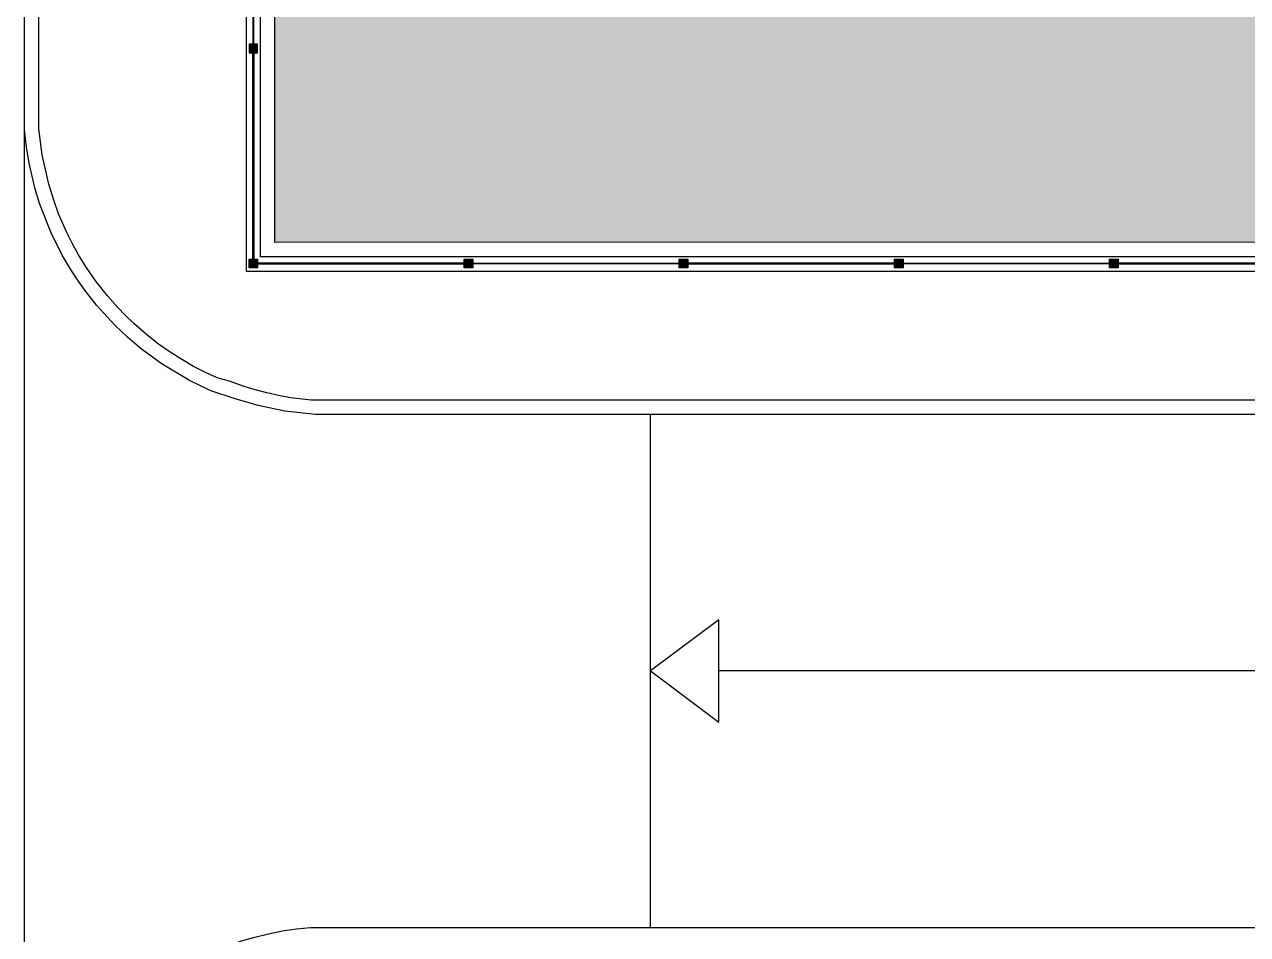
# Model space of a CAD drawing. Header units: millimetres. Extents: x -129 to 3172, y -143 to 919.
# Drawn here: x -61.63 to -44.57, y -15.5 to -2.81 of the extents above; entities that cross this region are included whole.
import ezdxf

# ---------------------------------------------------------------- set-up
doc = ezdxf.new("R2010")
doc.units = ezdxf.units.MM
doc.header["$LTSCALE"] = 0.1
for name, color, linetype in [('A-CORDONES', 2, 'Continuous'), ('A-GRANZA', 8, 'Continuous'), ('A-MURO BLOCK', 4, 'Continuous'), ('C-METALICA', 8, 'Continuous'), ('H-HATCH MURO', 252, 'Continuous'), ('RLV-AUXILIARES', 252, 'Continuous'), ('RLV-CORDONES', 2, 'Continuous')]:
    doc.layers.add(name, color=color, linetype=linetype)

msp = doc.modelspace()

# ---------------------------------------------------------------- hatches: boundary and pattern name
at = {"layer": 'A-GRANZA'}
h = msp.add_hatch(dxfattribs=at)
h.set_pattern_fill('AR-CONC', color=256, scale=0.005)
h.paths.add_polyline_path([(-53.328, 35.86), (-53.328, 32.371), (-57.099, 32.371), (-57.099, 17.382), (-55.528, 17.382), (-55.528, -2.535), (-39.963, -2.535), (-39.962, -5.846), (-58.132, -5.846), (-58.132, 35.86)])
at = {"layer": 'H-HATCH MURO'}
h = msp.add_hatch(color=256, dxfattribs=at)
h.dxf.hatch_style = 1
h.paths.add_polyline_path([(-58.493, -3.082), (-58.493, -3.202), (-58.373, -3.202), (-58.373, -3.082)])
h = msp.add_hatch(color=256, dxfattribs=at)
h.dxf.hatch_style = 1
h.paths.add_polyline_path([(-58.493, -6.082), (-58.373, -6.082), (-58.373, -6.202), (-58.493, -6.202)])
h = msp.add_hatch(color=256, dxfattribs=at)
h.dxf.hatch_style = 1
h.paths.add_polyline_path([(-58.493, -6.082), (-58.373, -6.082), (-58.373, -6.202), (-58.493, -6.202)])
h = msp.add_hatch(color=256, dxfattribs=at)
h.dxf.hatch_style = 1
h.paths.add_polyline_path([(-55.493, -6.082), (-55.373, -6.082), (-55.373, -6.202), (-55.493, -6.202)])
h = msp.add_hatch(color=256, dxfattribs=at)
h.dxf.hatch_style = 1
h.paths.add_polyline_path([(-52.493, -6.082), (-52.373, -6.082), (-52.373, -6.202), (-52.493, -6.202)])
h = msp.add_hatch(color=256, dxfattribs=at)
h.dxf.hatch_style = 1
h.paths.add_polyline_path([(-49.493, -6.082), (-49.373, -6.082), (-49.373, -6.202), (-49.493, -6.202)])
h = msp.add_hatch(color=256, dxfattribs=at)
h.dxf.hatch_style = 1
h.paths.add_polyline_path([(-46.493, -6.082), (-46.373, -6.082), (-46.373, -6.202), (-46.493, -6.202)])

# ---------------------------------------------------------------- linework, layer by layer
at = {"layer": 'A-CORDONES', "elevation": 0}
for points in [[(-29.058, -6.247), (-29.058, -5.846), (-58.132, -5.847), (-58.132, 35.922), (-58.132, 35.922), (-58.132, 35.922), (-58.532, 35.922), (-58.532, 35.922), (-58.532, 35.922), (-58.532, -6.247), (-29.058, -6.247)], [(-29.058, -6.047), (-58.332, -6.047), (-58.332, 35.922)]]:
    msp.add_lwpolyline(points, dxfattribs=at)
at = {"layer": 'A-MURO BLOCK', "linetype": 'Continuous', "ltscale": 0.1}
for points in [[(-58.493, -3.082), (-58.493, -3.202), (-58.373, -3.202), (-58.373, -3.082)], [(-58.493, -6.082), (-58.373, -6.082), (-58.373, -6.202), (-58.493, -6.202)], [(-58.493, -6.082), (-58.373, -6.082), (-58.373, -6.202), (-58.493, -6.202)], [(-55.493, -6.082), (-55.373, -6.082), (-55.373, -6.202), (-55.493, -6.202)], [(-52.493, -6.082), (-52.373, -6.082), (-52.373, -6.202), (-52.493, -6.202)], [(-49.493, -6.082), (-49.373, -6.082), (-49.373, -6.202), (-49.493, -6.202)], [(-46.493, -6.082), (-46.373, -6.082), (-46.373, -6.202), (-46.493, -6.202)]]:
    msp.add_lwpolyline(points, close=True, dxfattribs=at)
at = {"layer": 'C-METALICA'}
for points in [[(-58.438, -0.202), (-58.438, -3.082), (-58.428, -3.082), (-58.428, -0.202)], [(-58.438, -6.082), (-58.438, -3.202), (-58.428, -3.202), (-58.428, -6.082)], [(-55.493, -6.137), (-58.373, -6.137), (-58.373, -6.147), (-55.493, -6.147)], [(-55.373, -6.137), (-52.493, -6.137), (-52.493, -6.147), (-55.373, -6.147)], [(-49.493, -6.137), (-52.373, -6.137), (-52.373, -6.147), (-49.493, -6.147)], [(-49.373, -6.137), (-46.493, -6.137), (-46.493, -6.147), (-49.373, -6.147)], [(-43.493, -6.137), (-46.373, -6.137), (-46.373, -6.147), (-43.493, -6.147)]]:
    msp.add_lwpolyline(points, close=True, dxfattribs=at)
at = {"layer": 'RLV-AUXILIARES'}
for p, q in [((-61.625, -19.396, 0), (-61.625, -4.265, 0)), ((-52.896, -15.4, 0), (-52.896, -8.247, 0)), ((-28.997, -11.823, 0), (-51.942, -11.823, 0))]:
    msp.add_line(p, q, dxfattribs=at)
at = {"layer": 'RLV-AUXILIARES', "elevation": 0}
msp.add_lwpolyline([(-51.942, -12.537), (-51.942, -11.11), (-52.896, -11.823), (-51.942, -12.537)], dxfattribs=at)
at = {"layer": 'RLV-CORDONES', "color": 253, "elevation": 0}
msp.add_lwpolyline([(-29.987, -8.047), (-57.627, -8.047), (-57.913, -8.013), (-58.082, -7.983), (-58.246, -7.947), (-58.439, -7.896), (-58.575, -7.854), (-58.768, -7.785), (-58.925, -7.743), (-59.083, -7.671), (-59.268, -7.576), (-59.446, -7.473), (-59.605, -7.371), (-59.755, -7.265), (-59.923, -7.134), (-60.1, -6.98), (-60.222, -6.862), (-60.325, -6.755), (-60.469, -6.592), (-60.629, -6.388), (-60.765, -6.191), (-60.871, -6.02), (-60.952, -5.875), (-61.039, -5.701), (-61.149, -5.447), (-61.213, -5.274), (-61.287, -5.035), (-61.379, -4.627), (-61.425, -4.265), (-61.425, 37.778, -0.414212)], format="xyb", dxfattribs=at)
at = {"layer": 'RLV-CORDONES', "elevation": 0}
for points in [[(-56.947, -8.247), (-57.154, -8.247), (-57.566, -8.247), (-57.995, -8.202), (-58.364, -8.124), (-58.685, -8.028), (-59.028, -7.917), (-59.323, -7.773), (-59.705, -7.545), (-59.992, -7.335), (-60.19, -7.168), (-60.363, -7.003), (-60.622, -6.721), (-60.785, -6.513), (-60.897, -6.354), (-60.988, -6.213), (-61.097, -6.027), (-61.254, -5.712), (-61.414, -5.303), (-61.481, -5.086), (-61.561, -4.742), (-61.598, -4.517), (-61.625, -4.273), (-61.625, 34.472)], [(-28.482, -8.247), (-57.566, -8.247)]]:
    msp.add_lwpolyline(points, dxfattribs=at)
msp.add_lwpolyline([(-61.625, -21.926), (-61.625, -19.396, -0.366946), (-57.635, -15.4), (-24.997, -15.4, -0.414214), (-23.997, -16.4), (-23.997, -20.409, -0.428462), (-24.61, -20.993), (-28.997, -20.993)], format="xyb", dxfattribs=at)

doc.saveas('drawing.dxf')
